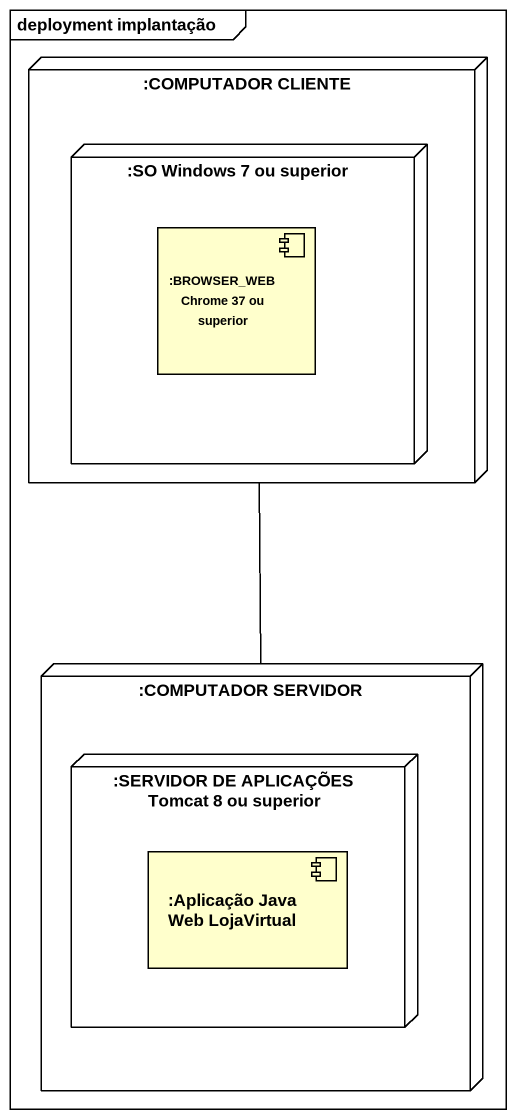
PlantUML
@startuml
mainframe deployment implantação
node ":COMPUTADOR CLIENTE" as COMPUTADOR_CLIENTE {
  node ":SO Windows 7 ou superior" as SO_Windows_7_ou_superior {
    component ":BROWSER_WEB Chrome 37 ou superior" as BROWSER_WEB_Chrome_37_ou
  }
}
node ":COMPUTADOR SERVIDOR" as COMPUTADOR_SERVIDOR {
  node ":SERVIDOR DE APLICAÇÕES Tomcat 8 ou superior" as SERVIDOR_DE_APLICAÇÕES {
    component ":Aplicação Java Web LojaVirtual" as Aplicação_Java_Web
  }
}
COMPUTADOR_CLIENTE -- COMPUTADOR_SERVIDOR
@enduml
